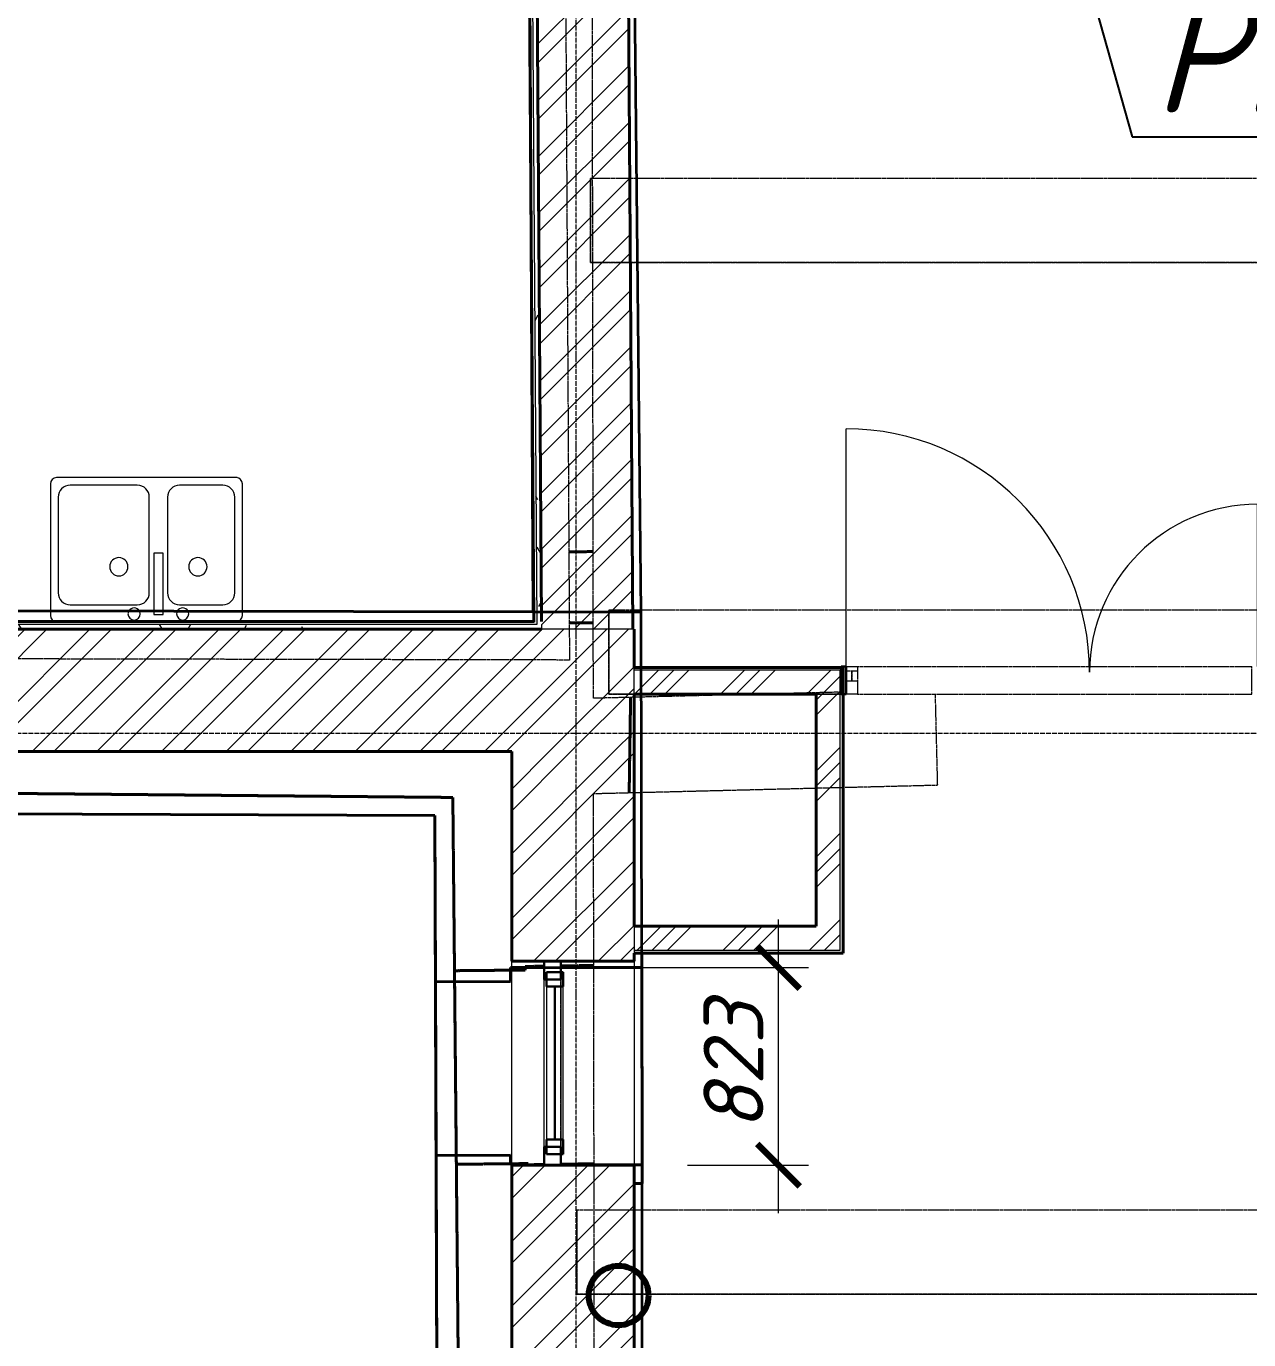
# Model space of a CAD drawing. Header units: millimetres. Extents: x 749182 to 2267578, y 70462 to 311449.
# Drawn here: x 1956488 to 1961583, y 81695 to 87169 of the extents above; entities that cross this region are included whole.
import ezdxf
from ezdxf import colors
from ezdxf.entities.mleader import LeaderData, LeaderLine
from ezdxf.math import Vec2, Vec3

# ---------------------------------------------------------------- set-up
doc = ezdxf.new("R2010")
doc.units = ezdxf.units.MM
for name, pattern in [('ADSK_Линия сетки', [25, 20, -2.5, 0, -2.5]), ('ADSK_Сверху', [4.5, 3, -1.5]), ('осеваяX2', [4, 2.5, -0.5, 0.5, -0.5])]:
    doc.linetypes.add(name, pattern=pattern)
doc.layers.get('Defpoints').update_dxf_attribs({"color": 255})
for name, color, linetype, lineweight in [('_ Окна', 7, 'Continuous', 30), ('Витраж', 7, 'Continuous', 9), ('Двери', 7, 'Continuous', 20), ('Каркас', 7, 'Continuous', 9), ('Окна', 7, 'Continuous', 18), ('Оси', 165, 'осеваяX2', 13), ('Панели витража', 7, 'Continuous', 9), ('Перекрытие', 7, 'Continuous', 18), ('Размер', 7, 'Continuous', 13), ('размеры', 7, 'Continuous', 9), ('Сантехника', 7, 'Continuous', 18), ('Стены', 184, 'Continuous', 40), ('Стены внутренние', 7, 'Continuous', 18), ('Стены наружные', 7, 'Continuous', 18), ('Стены разрез', 7, 'Continuous', 35), ('Стены штриховка', 7, 'Continuous', 18), ('стояки', 7, 'Continuous', 9)]:
    doc.layers.add(name, color=color, linetype=linetype, lineweight=lineweight)
doc.layers.add('планы со стояками отопление_dwg', color=7, linetype='Continuous', lineweight=9, true_color=0x767676)
doc.styles.add('GOST 2.304_new', font='isocpeur.ttf', dxfattribs={"width": 0.9, "oblique": 15})
doc.styles.add('М2', font='isocpeui.ttf')
doc.dimstyles.new('SPDS 1_100', dxfattribs={"dimscale": 100, "dimtxt": 2.5, "dimasz": 1.77, "dimexe": 1.25, "dimexo": 0.625, "dimtad": 1, "dimdec": 0, "dimrnd": 0.001, "dimzin": 9, "dimtxsty": 'М2', "dimblk": 'ARCHTICK', "dimcen": 2.5, "dimdle": 2, "dimclrt": 256, "dimadec": 0, "dimazin": 2, "dimtfac": 0.75, "dimtdec": 0, "dimtmove": 1, "dimatfit": 3, "dimfxl": 0, "dimtolj": 1, "dimlwd": 9, "dimlwe": 9, "dimarcsym": 0})
pattern_1 = [(45, (1958220.23, 75616.62), (-134.704, 134.704), []), (45, (1958310.03, 75616.62), (-134.704, 134.704), [])]
pattern_2 = [(45, (1958220.23, 75616.62), (-179.605, 179.605), []), (45, (1958283.73, 75616.62), (0, 359.21), []), (45, (1958156.73, 75616.62), (0, 359.21), [])]
pattern_3 = [(0, (1958220.23, 75616.62), (406.4, 101.6), [33.528, -271.272, 33.528, -271.272, -1625.6]), (0, (1958220.23, 75616.62), (406.4, 101.6), [-609.6, 33.528, -576.072, 33.528, -271.272, -711.2]), (0, (1958220.23, 75616.62), (406.4, 101.6), [-1524, 33.528, -169.672, 33.528, -474.472]), (120, (1958372.63, 75667.42), (-291.1882, 301.1527), [33.528, -271.272, 33.528, -271.272, -1625.6]), (120, (1958372.63, 75667.42), (-291.1882, 301.1527), [-609.6, 33.528, -576.072, 33.528, -271.272, -711.2]), (120, (1958372.63, 75667.42), (-291.1882, 301.1527), [-1524, 33.528, -169.672, 33.528, -474.472]), (240, (1958423.43, 75870.62), (-115.2118, -402.7527), [33.528, -271.272, 33.528, -271.272, -1625.6]), (240, (1958423.43, 75870.62), (-115.2118, -402.7527), [-609.6, 33.528, -576.072, 33.528, -271.272, -711.2]), (240, (1958423.43, 75870.62), (-115.2118, -402.7527), [-1524, 33.528, -169.672, 33.528, -474.472])]

# ---------------------------------------------------------------- blocks, each defined once
blk = doc.blocks.new('Существующие стены 2 этаж - Существующие стены 2 этаж-699583-01 План 1-го этажа маркировочный')
at = {"layer": 'Стены', "color": 254, "linetype": 'ADSK_Сверху', "true_color": 0xe8c5d7}
for p, q in [((630.1, 9363), (528.7, 9361.5)), ((528.7, 9361.5), (630.1, 9363)), ((630.6, 9065.5), (530.4, 9066.7)), ((530.4, 9066.7), (630.6, 9065.5)), ((530.4, 9066.7), (630.6, 9065.5)), ((630.6, 9065.5), (530.4, 9066.7)), ((780.2, 8358.1), (786.1, 8755.3)), ((786.1, 8755.3), (780.2, 8358.1)), ((-6309.6, 8396), (45.2, 8338.2)), ((45.2, 8338.2), (-6309.6, 8396)), ((45.2, 8338.2), (52.2, 7616)), ((123.9, 113), (45.2, 8338.2)), ((52.2, 7616), (346.5, 7618.8)), ((346.5, 7618.8), (52.2, 7616)), ((52.2, 7616), (59.9, 6809.3)), ((52.2, 7616), (59.9, 6809.3)), ((59.9, 6809.3), (52.2, 7616)), ((346.2, 7633.7), (425.5, 7634.9)), ((425.5, 7634.9), (346.2, 7633.7)), ((346.5, 7618.8), (346.2, 7633.7)), ((346.2, 7633.7), (346.5, 7618.8)), ((495.5, 7635.9), (632.6, 7638)), ((632.6, 7638), (495.5, 7635.9)), ((358.6, 6812.1), (59.9, 6809.3)), ((59.9, 6809.3), (358.6, 6812.1)), ((59.9, 6809.3), (69.6, 5786.7)), ((358.6, 6807.2), (358.6, 6812.1)), ((358.6, 6812.1), (358.6, 6807.2)), ((425.5, 6808.2), (358.6, 6807.2)), ((358.6, 6807.2), (425.5, 6808.2)), ((498.6, 6809.3), (495.5, 6809.3)), ((495.5, 6809.3), (498.6, 6809.3)), ((633.7, 6811.4), (498.6, 6809.3)), ((498.6, 6809.3), (633.7, 6811.4))]:
    blk.add_line(p, q, dxfattribs=at)
blk = doc.blocks.new('Прямоугольный импост - 70х20_56мм-1425354-01 План 1-го этажа маркировочный')
at = {"layer": 'Витраж', "color": 253, "linetype": 'ADSK_Сверху', "true_color": 0xaaaaaa}
for p, q in [((495.5, 2143), (425.5, 2143)), ((425.5, 2067), (425.5, 2143)), ((495.5, 2067), (495.5, 2143)), ((425.5, 1293), (425.5, 1369)), ((495.5, 1293), (495.5, 1369)), ((425.5, 1293), (495.5, 1293))]:
    blk.add_line(p, q, dxfattribs=at)
blk = doc.blocks.new('Прямоугольный импост - 70х20_56мм-1257200-01 План 1-го этажа маркировочный')
at = {"layer": 'Витраж', "color": 253, "linetype": 'ADSK_Сверху', "true_color": 0xaaaaaa}
for p, q in [((-76, 35), (0, 35)), ((0, 35), (0, -35)), ((0, -35), (-76, -35))]:
    blk.add_line(p, q, dxfattribs=at)
blk = doc.blocks.new('Прямоугольный импост - 70х20_56мм-1257201-01 План 1-го этажа маркировочный')
at = {"layer": 'Витраж', "color": 253, "linetype": 'ADSK_Сверху', "true_color": 0xaaaaaa}
for p, q in [((0, 35), (-76, 35)), ((0, -35), (0, 35)), ((-76, -35), (0, -35))]:
    blk.add_line(p, q, dxfattribs=at)
blk = doc.blocks.new('Прямоугольный импост - 70х60мм-1425356-01 План 1-го этажа маркировочный')
at = {"layer": 'Витраж', "color": 253, "linetype": 'ADSK_Сверху', "true_color": 0xaaaaaa}
for p, q in [((495.5, 7579.9), (425.5, 7579.9)), ((425.5, 6881.9), (425.5, 7579.9)), ((495.5, 6881.9), (495.5, 7579.9)), ((425.5, 6881.9), (495.5, 6881.9))]:
    blk.add_line(p, q, dxfattribs=at)
blk = doc.blocks.new('Прямоугольный импост - Зазор 20х116мм-V11-01 План 1-го этажа маркировочный')
at = {"layer": 'Витраж', "color": 253, "linetype": 'ADSK_Сверху', "true_color": 0xaaaaaa}
for p, q in [((0, 76), (-20, 76)), ((0, -40), (0, 76)), ((-20, -40), (0, -40))]:
    blk.add_line(p, q, dxfattribs=at)
blk = doc.blocks.new('Системная панель - ADSK_Cтеклопакет_40мм-1857743-01 План 1-го этажа маркировочный')
at = {"layer": 'Панели витража', "color": 253, "linetype": 'ADSK_Сверху', "true_color": 0xaaaaaa}
blk.add_line((-11.90625, -20), (-11.90625, 20), dxfattribs=at)
blk = doc.blocks.new('Прямоугольный импост - 48х116мм простой-1857039-01 План 1-го этажа маркировочный')
at = {"layer": 'Витраж', "color": 253, "linetype": 'ADSK_Сверху', "true_color": 0xaaaaaa}
for p, q in [((5657.9, 8884.4), (5657.9, 8768.4)), ((5657.9, 8884.4), (7300.9, 8884.4)), ((7300.9, 8768.4), (7300.9, 8884.4)), ((5657.9, 8768.4), (7300.9, 8768.4))]:
    blk.add_line(p, q, dxfattribs=at)
blk = doc.blocks.new('Прямоугольный импост - 48х116мм-1857753-01 План 1-го этажа маркировочный')
at = {"layer": 'Витраж', "color": 253, "linetype": 'ADSK_Сверху', "true_color": 0xaaaaaa}
for p, q in [((24, 76), (-24, 76)), ((-24, 76), (-24, 20)), ((24, 20), (24, 76)), ((-24, 20), (-0.1875, 20)), ((-0.1875, 20), (-0.1875, -20)), ((0.1875, -20), (0.1875, 20)), ((0.1875, 20), (24, 20)), ((-0.1875, -20), (-24, -20)), ((-24, -20), (-24, -40)), ((-24, -40), (24, -40)), ((24, -20), (0.1875, -20)), ((24, -40), (24, -20))]:
    blk.add_line(p, q, dxfattribs=at)
blk = doc.blocks.new('Прямоугольный импост - Зазор 20х116мм-V24-01 План 1-го этажа маркировочный')
at = {"layer": 'Витраж', "color": 253, "linetype": 'ADSK_Сверху', "true_color": 0xaaaaaa}
for p, q in [((1663.9, 8884.4), (1663.9, 8768.4)), ((1663.9, 8884.4), (1683.9, 8884.4)), ((1663.9, 8768.4), (1683.9, 8768.4))]:
    blk.add_line(p, q, dxfattribs=at)
blk = doc.blocks.new('Существующие стены 1 эт - Существующие стены 1 эт-653793-01 План 1-го этажа маркировочный')
at = {"layer": 'Стены'}
for p, q in [((371.3, 10658.7), (366.3, 11532.3)), ((380.1, 9111.3), (371.3, 10658.7)), ((380.1, 9111.3), (371.3, 10658.7)), ((371.3, 10658.7), (380.1, 9111.3)), ((-5585, 9123.2), (380.1, 9111.3)), ((380.1, 9111.3), (383, 9111.2)), ((383, 9111.2), (380.1, 9111.3)), ((380.1, 9111.3), (383, 9111.3)), ((383, 9111.3), (380.1, 9111.3)), ((-29.8, 8263.2), (-6415.7, 8287.6)), ((0, 0), (-29.8, 8263.2)), ((833.8, 6728.7), (832.5, 7689.4)), ((832.5, 7689.4), (833.8, 6728.7)), ((425.1, 7629.1), (285.1, 7628.9)), ((285.1, 7628.9), (285.2, 7571)), ((832.6, 7629.6), (495.5, 7629.2)), ((832.6, 7629.6), (833.7, 6806.7)), ((285.2, 7571), (-27.3, 7569.9)), ((-24.7, 6846.1), (-27.3, 7569.9)), ((-24.7, 6846.1), (286.2, 6847.2)), ((286.2, 6847.2), (286.2, 6805.9)), ((286.2, 6805.9), (425.5, 6806.1)), ((495.5, 6806.2), (833.7, 6806.7)), ((833.8, 6728.7), (800.5, 6728.7)), ((800.5, 6728.7), (833.8, 6728.7))]:
    blk.add_line(p, q, dxfattribs=at)
at = {"layer": 'Стены разрез'}
for p, q in [((350.4, 14320.7), (380.1, 9111.3)), ((830.1, 9110.3), (794.4, 12547.6)), ((830.5, 9110.3), (-5585, 9123.2)), ((380.1, 9111.3), (830.1, 9110.3)), ((832.6, 7629.6), (830.5, 9110.3)), ((-6415.7, 8287.6), (-29.8, 8263.2)), ((-29.8, 8263.2), (-27.3, 7569.9)), ((285.1, 7628.9), (425.1, 7629.1)), ((285.2, 7571), (285.1, 7628.9)), ((425.1, 7629.1), (832.6, 7629.6)), ((-27.3, 7569.9), (285.2, 7571)), ((286.2, 6847.2), (-24.7, 6846.1)), ((-24.7, 6846.1), (-20.8, 5759.5)), ((286.2, 6805.9), (286.2, 6847.2)), ((426.2, 6806.1), (286.2, 6805.9)), ((833.7, 6806.7), (426.2, 6806.1)), ((835.1, 5818.6), (833.7, 6806.7))]:
    blk.add_line(p, q, dxfattribs=at)
blk = doc.blocks.new('Витраж-тент со смещением вовне - 60мм 30 сдвиг-1466941-01 План 1-го этажа маркировочный')
at = {"layer": '_ Окна'}
for p, q in [((-379, 25), (-379, -45)), ((-379, 25), (-319, 25)), ((-379, -45), (-379, 25)), ((-319, 25), (-319, -45)), ((379, 25), (319, 25)), ((319, 25), (319, -45)), ((379, -45), (379, 25)), ((379, -45), (379, 25)), ((-319, -45), (-379, -45)), ((-319, -10), (319, -10)), ((319, -45), (379, -45))]:
    blk.add_line(p, q, dxfattribs=at)
at = {"layer": 'Окна'}
for p, q in [((319, 25), (-319, 25)), ((-319, -45), (319, -45))]:
    blk.add_line(p, q, dxfattribs=at)
blk = doc.blocks.new('Прямоугольный импост - 70х20_56мм-V37-01 План 1-го этажа маркировочный')
at = {"layer": 'Витраж', "lineweight": 30}
for p, q in [((-76, 35), (0, 35)), ((-76, -35), (-76, 35)), ((0, 35), (0, -35)), ((0, -35), (-76, -35))]:
    blk.add_line(p, q, dxfattribs=at)
blk = doc.blocks.new('Прямоугольный импост - 70х20_56мм-V38-01 План 1-го этажа маркировочный')
at = {"layer": 'Витраж', "lineweight": 30}
for p, q in [((0, 35), (-76, 35)), ((-76, 35), (-76, -35)), ((0, -35), (0, 35)), ((-76, -35), (0, -35))]:
    blk.add_line(p, q, dxfattribs=at)
blk = doc.blocks.new('Прямоугольный импост - 70х60мм-V36-01 План 1-го этажа маркировочный')
at = {"layer": 'Витраж'}
for p, q in [((425.5, 1369), (425.5, 2067)), ((495.5, 2067), (495.5, 1369))]:
    blk.add_line(p, q, dxfattribs=at)
blk = doc.blocks.new('Прямоугольный импост - Зазор 20х116мм-1839984-01 План 1-го этажа маркировочный')
at = {"layer": 'Витраж', "lineweight": 30}
for p, q in [((0, 76), (-20, 76)), ((-20, 76), (-20, -40)), ((0, -40), (0, 76)), ((-20, -40), (0, -40))]:
    blk.add_line(p, q, dxfattribs=at)
blk = doc.blocks.new('Дверь-Витраж-Двойная-Витрина - Дв-3-1857484-01 План 1-го этажа маркировочный')
at = {"layer": 'Двери'}
for p, q in [((-857.40625, 40), (-857.40625, 1030.3625)), ((857.40625, 40), (857.40625, 715.55))]:
    blk.add_line(p, q, dxfattribs=at)
for centre, radius, start, end in [((-857.40625, 15.55), 1014.8125, 0, 90), ((857.40625, 15.55), 700, 90, 180)]:
    blk.add_arc(centre, radius, start, end, dxfattribs=at)
blk = doc.blocks.new('Раковина-Двойная-2D - 800 x 600 мм-1933146-01 План 1-го этажа маркировочный')
at = {"layer": 'Сантехника'}
for p, q in [((660.3, 616), (-92.9, 616)), ((-118.3, 590.6), (-118.3, 60)), ((243.6, 584.3), (-36.6, 584.3)), ((599.9, 584.3), (419.8, 584.3)), ((681.7, 58.4), (681.7, 590.6)), ((-86.6, 534.3), (-86.6, 135.8)), ((293.6, 135.8), (293.6, 534.3)), ((369.8, 534.3), (369.8, 135.8)), ((649.9, 135.8), (649.9, 534.3)), ((312.6, 301), (312.6, 59.2)), ((350.7, 301), (312.6, 301)), ((350.7, 59.1), (350.7, 301)), ((-118.3, 60), (-118.3, 41.4)), ((-36.6, 85.8), (243.6, 85.8)), ((312.6, 59.2), (312.6, 46)), ((350.7, 46), (350.7, 59.1)), ((419.8, 85.8), (599.9, 85.8)), ((681.7, 41.4), (681.7, 58.4)), ((312.6, 46), (350.7, 46))]:
    blk.add_line(p, q, dxfattribs=at)
for centre, radius, start, end in [((-92.9, 590.6), 25.4, 90, 180), ((656.3, 590.6), 25.4, 0.0203, 90.0203), ((-36.6, 534.3), 50, 90, 180), ((243.6, 534.3), 50, 360, 90), ((419.8, 534.3), 50, 90, 180), ((599.9, 534.3), 50, 360, 90), ((166.6, 244.4), 38.1, 360, 180), ((496, 244.4), 38.1, 360, 180), ((166.6, 244.4), 38.1, 180, 360), ((496, 244.4), 38.1, 180, 360), ((-36.6, 135.8), 50, 180, 270), ((243.6, 135.8), 50, 270, 0), ((419.8, 135.8), 50, 180, 270), ((599.9, 135.8), 50, 270, 0), ((230.1, 47.7), 25.4, 150.8448, 180), ((230.1, 47.7), 25.4, 28.9477, 150.8448), ((230.1, 47.7), 25.4, 360, 28.9477), ((432.5, 47.7), 25.4, 151.8637, 180), ((432.5, 47.7), 25.4, 27.9271, 151.8637), ((432.5, 47.7), 25.4, 360, 27.9271), ((-92.9, 41.4), 25.4, 180, 270), ((230.1, 47.7), 25.4, 180, 360), ((432.5, 47.7), 25.4, 180, 360), ((656.3, 41.4), 25.4, 270, 0)]:
    blk.add_arc(centre, radius, start, end, dxfattribs=at)
blk = doc.blocks.new('планы со стояками отопление_dwg-1484427-01 План 1-го этажа маркировочный')
at = {"layer": 'стояки', "lineweight": 80}
blk.add_circle((173131.5, 162339.3), 124.3, dxfattribs=at)
blk = doc.blocks.new('_ArchTick')
at = {"color": 0, "linetype": 'ByBlock', "const_width": 0.15}
blk.add_lwpolyline([(-0.5, -0.5), (0.5, 0.5)], dxfattribs=at)
blk = doc.blocks.new('*D2814')
at = {"layer": 'Defpoints', "color": 0, "lineweight": 20, "transparency": 16777216}
for p in [(1958505.3, 83245.5), (1959622.6, 83245.5), (1959180.7, 82422.5)]:
    blk.add_point(p, dxfattribs=at)
at = {"layer": 'размеры', "color": 0, "lineweight": 9, "transparency": 16777216}
for p, q in [((1959622.6, 82222.5), (1959622.6, 83445.5)), ((1958567.8, 83245.5), (1959747.6, 83245.5)), ((1959243.2, 82422.5), (1959747.6, 82422.5))]:
    blk.add_line(p, q, dxfattribs=at)
at = {"layer": 'размеры', "color": 0, "lineweight": 9, "transparency": 16777216, "xscale": 177, "yscale": 177, "zscale": 177}
for p, rotation in [((1959622.6, 83245.5), 90), ((1959622.6, 82422.5), 270)]:
    blk.add_blockref('_ArchTick', p, dxfattribs=dict(at, rotation=rotation))
at = {"layer": 'размеры', "lineweight": 20, "transparency": 16777216, "insert": (1959435.1, 82834), "char_height": 250, "width": 454.106, "attachment_point": 5, "rotation": 90, "style": 'М2'}
blk.add_mtext('\\A1;823', dxfattribs=at)
blk = doc.blocks.new('_DotSmall')
at = {"color": 0, "linetype": 'ByBlock', "lineweight": 35, "const_width": 0.5}
blk.add_lwpolyline([(-0.0625, 0, 1), (0.0625, 0, 1)], format="xyb", close=True, dxfattribs=at)

msp = doc.modelspace()

# ---------------------------------------------------------------- hatches: boundary and pattern name
at = {"layer": 'Стены внутренние', "lineweight": 9}
h = msp.add_hatch(dxfattribs=at)
h.set_pattern_fill('FP_1', color=256, style=0, pattern_type=2)
h.set_pattern_definition([(45, (1958220.23, 75616.62), (-117.8655, 117.8655), []), (45, (1958298.8, 75616.62), (-117.8655, 117.8655), [])])
h.paths.add_polyline_path([(1959015.8651, 84655.8711), (1958979.19, 89940.1858), (1958599.2005, 89937.3502), (1958635.8559, 84655.8711), (1958991.3519, 84655.8711)])
h.paths.add_polyline_path([(1958588.7888, 91437.5124), (1958968.7784, 91440.3349), (1958936.941, 96027.6102), (1958556.9318, 96027.6102), (1958588.7888, 91437.517)])
h = msp.add_hatch(dxfattribs=at)
h.set_pattern_fill('FP_2', color=256, style=0, pattern_type=2)
h.set_pattern_definition(pattern_3)
h.paths.add_polyline_path([(1958615.6064, 84675.8711), (1958635.7171, 84675.8711), (1958635.1653, 84739.8669), (1958615.5236, 87426.4878), (1958596.6268, 87426.4878), (1958615.5374, 84685.8711)])
h.paths.add_polyline_path([(1958596.7096, 87416.4875), (1958596.7096, 87416.4901), (1958600.3654, 87416.4878)])
h = msp.add_hatch(dxfattribs=at)
h.set_pattern_fill('FP_2', color=256, style=0, pattern_type=2)
h.set_pattern_definition(pattern_3)
h.paths.add_polyline_path([(1953177.7153, 84655.8711), (1958635.8559, 84655.8711), (1958635.6338, 84675.8711), (1952589.1837, 84675.8711), (1952589.1837, 84655.8711), (1952721.0667, 84655.8711)])
h = msp.add_hatch(dxfattribs=at)
h.set_pattern_fill('FP_6', color=256, style=0, pattern_type=2)
h.set_pattern_definition(pattern_2)
h.paths.add_polyline_path([(1959052.8066, 84385.0148), (1959780.1384, 84385.0148), (1959780.1384, 84485.0148), (1959020.7245, 84485.0148), (1959020.7245, 84385.0148), (1959051.2053, 84385.0148)])
h = msp.add_hatch(dxfattribs=at)
h.set_pattern_fill('FP_6', color=256, style=0, pattern_type=2)
h.set_pattern_definition(pattern_2)
h.paths.add_polyline_path([(1959880.1384, 83318.0039), (1959880.1384, 84485.0148), (1959780.1384, 84485.0148), (1959780.1384, 83318.0039)])
h = msp.add_hatch(dxfattribs=at)
h.set_pattern_fill('FP_6', color=256, style=0, pattern_type=2)
h.set_pattern_definition(pattern_2)
h.paths.add_polyline_path([(1959267.2387, 83318.0039), (1959780.1384, 83318.0039), (1959780.1384, 83418.0039), (1959020.7245, 83418.0039), (1959020.7245, 83318.0039), (1959088.2136, 83318.0039)])
at = {"layer": 'Стены наружные', "lineweight": 9}
h = msp.add_hatch(dxfattribs=at)
h.set_pattern_fill('FP_3', color=256, angle=45, style=0, pattern_type=2)
h.set_pattern_definition(pattern_1)
h.paths.add_polyline_path([(1958510.7245, 84145.8711), (1959020.7245, 84145.8711), (1959020.7245, 84655.8711), (1952079.1837, 84655.8711), (1952079.1837, 84145.8711), (1958460.6539, 84145.8711)])
h = msp.add_hatch(dxfattribs=at)
h.set_pattern_fill('FP_3', color=256, angle=45, style=0, pattern_type=2)
h.set_pattern_definition(pattern_1)
h.paths.add_polyline_path([(1959020.7245, 75888.6393), (1959020.7245, 76909.6266), (1958510.7245, 76909.6266), (1958510.7245, 75888.6393), (1958862.5844, 75888.6393)])
h.paths.add_polyline_path([(1958851.0049, 77759.6266), (1959020.7245, 77759.6266), (1959020.7245, 78762.5014), (1958510.7245, 78762.5014), (1958510.7245, 77759.6266)])
h.paths.add_polyline_path([(1958851.0049, 79612.5014), (1959020.7245, 79612.5014), (1959020.7245, 80614.5241), (1958510.7245, 80614.5241), (1958510.7245, 79612.5014)])
h.paths.add_polyline_path([(1958851.0049, 81464.5241), (1959020.7245, 81464.5241), (1959020.7245, 82422.513), (1958510.7245, 82422.513), (1958510.7245, 81464.5241)])
h.paths.add_polyline_path([(1958510.7245, 83272.513), (1959020.7245, 83272.513), (1959020.7245, 84145.8711), (1958510.7245, 84145.8711), (1958510.7245, 83433.2844)])

# ---------------------------------------------------------------- linework, layer by layer
at = {"layer": 'Каркас', "color": 253, "linetype": 'ADSK_Сверху', "true_color": 0xb2b2b2}
for p, q in [((1958839.8769, 86185.0148), (1958839.8769, 86535.0148)), ((1966343.7052, 86535.0148), (1958839.8769, 86535.0148)), ((1958839.8769, 86185.0148), (1966343.7052, 86185.0148)), ((1958915.0792, 84385.0148), (1958915.0792, 84735.0148)), ((1966116.852, 84735.0148), (1958915.0792, 84735.0148)), ((1958915.0792, 84385.0148), (1959884.1384, 84385.0148)), ((1958781.852, 81885.0148), (1958781.852, 82235.0148)), ((1965983.6215, 82235.0148), (1958781.852, 82235.0148)), ((1958781.852, 81885.0148), (1965983.6215, 81885.0148))]:
    msp.add_line(p, q, dxfattribs=at)
at = {"layer": 'Каркас', "color": 253, "linetype": 'ADSK_Сверху', "true_color": 0xaaaaaa}
for p, q in [((1958839.8769, 86535.0148), (1958839.8769, 86185.0148)), ((1966343.7052, 86535.0148), (1958839.8769, 86535.0148)), ((1966343.7052, 86185.0148), (1958839.8769, 86185.0148)), ((1958915.0792, 84735.0148), (1958915.0792, 84385.0148)), ((1966116.852, 84735.0148), (1958915.0792, 84735.0148)), ((1959884.1384, 84385.0148), (1958915.0792, 84385.0148)), ((1958781.852, 82235.0148), (1958781.852, 81885.0148)), ((1965983.6215, 82235.0148), (1958781.852, 82235.0148)), ((1965983.6215, 81885.0148), (1958781.852, 81885.0148))]:
    msp.add_line(p, q, dxfattribs=at)
at = {"layer": 'Оси', "linetype": 'ADSK_Линия сетки'}
for p, q in [((1958780.1361, 71313.2448), (1958780.1361, 120038.4712)), ((1947134.001, 84223.407), (2009148.6289, 84223.407))]:
    msp.add_line(p, q, dxfattribs=at)
at = {"layer": 'Перекрытие', "linetype": 'ADSK_Сверху'}
for p, q in [((1958713.8176, 91129.2024), (1958751.5116, 84527.5668)), ((1958851.2289, 84368.0908), (1958845.6802, 88314.1338)), ((1958751.5116, 84527.5668), (1952435.4727, 84540.2681)), ((1959884.1384, 84393.7147), (1958851.2289, 84368.0908)), ((1960286.1929, 84006.654), (1960276.8067, 84385.0148)), ((1958851.7872, 83971.07), (1960286.1929, 84006.654)), ((1958854.2283, 82235.0148), (1958851.7872, 83971.07)), ((1958862.5844, 76292.5154), (1958854.2283, 82235.0148))]:
    msp.add_line(p, q, dxfattribs=at)
at = {"layer": 'Стены внутренние', "lineweight": 40}
for p, q in [((1959015.8651, 84655.8711), (1958991.3519, 88187.8371)), ((1958614.1134, 87788.6348), (1958635.6338, 84687.8711)), ((1958635.5241, 84687.8711), (1958615.9372, 87526.4878)), ((1958584.7093, 87414.4878), (1958603.5233, 84687.8711)), ((1958603.5233, 84687.8711), (1952589.1837, 84687.8711)), ((1959892.1384, 84497.0148), (1959020.7245, 84497.0148)), ((1959892.1384, 83306.0039), (1959892.1384, 84497.0148)), ((1959020.7245, 84385.0148), (1959780.1384, 84385.0148)), ((1959780.1384, 84385.0148), (1959780.1384, 83418.0039)), ((1959780.1384, 83418.0039), (1959020.7245, 83418.0039)), ((1959020.7245, 83306.0039), (1959892.1384, 83306.0039))]:
    msp.add_line(p, q, dxfattribs=at)
at = {"layer": 'Стены наружные', "lineweight": 40}
for p, q in [((1958635.8559, 84655.8711), (1952589.1837, 84655.8711)), ((1959020.7245, 84655.8711), (1959015.8651, 84655.8711)), ((1959020.7245, 84497.0148), (1959020.7245, 84655.8711)), ((1959020.7245, 83418.0039), (1959020.7245, 84385.0148)), ((1952079.1837, 84145.8711), (1958510.7245, 84145.8711)), ((1958510.7245, 84145.8711), (1958510.7245, 83272.513)), ((1958510.7245, 83272.513), (1959020.7245, 83272.513)), ((1959020.7245, 83272.513), (1959020.7245, 83306.0039)), ((1958510.7245, 82422.513), (1958510.7245, 81464.5241)), ((1959020.7245, 82422.513), (1958510.7245, 82422.513)), ((1959020.7245, 81464.5241), (1959020.7245, 82422.513))]:
    msp.add_line(p, q, dxfattribs=at)
at = {"layer": 'Стены наружные'}
for p, q in [((1958510.7245, 82422.519), (1958510.7245, 83272.513)), ((1959020.7245, 83272.513), (1959020.7245, 82423.2362))]:
    msp.add_line(p, q, dxfattribs=at)
at = {"layer": 'Стены штриховка'}
for p, q in [((1958586.7093, 87414.4878), (1958605.5372, 84685.8711)), ((1958596.6268, 87426.4878), (1958615.6064, 84675.8711)), ((1958605.5372, 84685.8711), (1952589.1837, 84685.8711)), ((1958615.6064, 84675.8711), (1952589.1837, 84675.8711)), ((1958635.8559, 84655.8711), (1958635.7171, 84675.8711)), ((1959015.8651, 84655.8711), (1958635.8559, 84655.8711)), ((1959020.7245, 84385.0148), (1959020.7245, 84497.0148)), ((1959892.1384, 84495.0148), (1959020.7245, 84495.0148)), ((1959880.1384, 84485.0148), (1959020.7245, 84485.0148)), ((1959880.1384, 84497.0148), (1959880.1384, 84495.0148)), ((1959880.1384, 83318.0039), (1959880.1384, 84485.0148)), ((1959890.1384, 83306.0039), (1959890.1384, 84497.0148)), ((1959020.7245, 83418.0039), (1959020.7245, 83306.0039)), ((1959020.7245, 83318.0039), (1959880.1384, 83318.0039)), ((1959020.7245, 83308.0039), (1959892.1384, 83308.0039)), ((1959880.1384, 83308.0039), (1959880.1384, 83306.0039))]:
    msp.add_line(p, q, dxfattribs=at)

# ---------------------------------------------------------------- block references
at = {"layer": '_ Окна', "rotation": 89.99999999999993}
msp.add_blockref('Витраж-тент со смещением вовне - 60мм 30 сдвиг-1466941-01 План 1-го этажа маркировочный', (1958680.7245, 82847.513), dxfattribs=at)
at = {"layer": 'Витраж', "color": 253, "linetype": 'ADSK_Сверху', "true_color": 0xaaaaaa}
for name, p, rotation in [('Прямоугольный импост - Зазор 20х116мм-V11-01 План 1-го этажа маркировочный', (1959884.1384, 84461.0148), 180), ('Прямоугольный импост - 70х20_56мм-1257201-01 План 1-го этажа маркировочный', (1958680.7245, 82422.513), 269.9999999999999)]:
    msp.add_blockref(name, p, dxfattribs=dict(at, rotation=rotation))
for name, p in [('Прямоугольный импост - Зазор 20х116мм-V24-01 План 1-го этажа маркировочный', (1958220.2258, 75616.6187)), ('Прямоугольный импост - 48х116мм простой-1857039-01 План 1-го этажа маркировочный', (1954294.2258, 75616.6187)), ('Прямоугольный импост - 70х20_56мм-1425354-01 План 1-го этажа маркировочный', (1958220.2258, 81129.5052)), ('Прямоугольный импост - 70х60мм-1425356-01 План 1-го этажа маркировочный', (1958220.2258, 75616.6187))]:
    msp.add_blockref(name, p, dxfattribs=at)
at = {"layer": 'Витраж'}
for name, p, rotation in [('Прямоугольный импост - Зазор 20х116мм-1839984-01 План 1-го этажа маркировочный', (1959884.1384, 84461.0148), 180), ('Прямоугольный импост - 70х20_56мм-V38-01 План 1-го этажа маркировочный', (1958680.7245, 82422.513), 269.9999999999999)]:
    msp.add_blockref(name, p, dxfattribs=dict(at, rotation=rotation))
at = {"layer": 'Витраж', "color": 253, "linetype": 'ADSK_Сверху', "true_color": 0xaaaaaa, "extrusion": (0, 0, -1)}
for name, p, rotation in [('Прямоугольный импост - 48х116мм-1857753-01 План 1-го этажа маркировочный', (-1959928.1384, 84461.0148), 180), ('Прямоугольный импост - 70х20_56мм-1257200-01 План 1-го этажа маркировочный', (-1958680.7245, 83272.513), 90.00000000000007)]:
    msp.add_blockref(name, p, dxfattribs=dict(at, rotation=rotation))
at = {"layer": 'Витраж', "extrusion": (0, 0, -1), "rotation": 90.00000000000007}
msp.add_blockref('Прямоугольный импост - 70х20_56мм-V37-01 План 1-го этажа маркировочный', (-1958680.7245, 83272.513), dxfattribs=at)
at = {"layer": 'Витраж'}
msp.add_blockref('Прямоугольный импост - 70х60мм-V36-01 План 1-го этажа маркировочный', (1958220.2258, 81129.5052), dxfattribs=at)
at = {"layer": 'Двери'}
msp.add_blockref('Дверь-Витраж-Двойная-Витрина - Дв-3-1857484-01 План 1-го этажа маркировочный', (1960761.5446, 84461.0148), dxfattribs=at)
at = {"layer": 'Панели витража', "color": 253, "linetype": 'ADSK_Сверху', "true_color": 0xaaaaaa}
msp.add_blockref('Системная панель - ADSK_Cтеклопакет_40мм-1857743-01 План 1-го этажа маркировочный', (1959916.0446, 84461.0148), dxfattribs=at)
at = {"layer": 'планы со стояками отопление_dwg', "color": 6, "true_color": 0xff00ff}
msp.add_blockref('планы со стояками отопление_dwg-1484427-01 План 1-го этажа маркировочный', (1785824.7266, -80460.4271), dxfattribs=at)
at = {"layer": 'Сантехника'}
msp.add_blockref('Раковина-Двойная-2D - 800 x 600 мм-1933146-01 План 1-го этажа маркировочный', (1956706.8336, 84671.8711), dxfattribs=at)
at = {"layer": 'Стены', "color": 254, "linetype": 'ADSK_Сверху', "true_color": 0xe8c5d7}
msp.add_blockref('Существующие стены 2 этаж - Существующие стены 2 этаж-699583-01 План 1-го этажа маркировочный', (1958220.2258, 75616.6187), dxfattribs=at)
at = {"layer": 'Стены', "color": 243, "true_color": 0xbb5389}
msp.add_blockref('Существующие стены 1 эт - Существующие стены 1 эт-653793-01 План 1-го этажа маркировочный', (1958220.2258, 75616.6187), dxfattribs=at)

# ---------------------------------------------------------------- dimensions: what is measured, and where the dimension line sits
at = {"layer": 'размеры', "lineweight": 20}
dim = msp.add_linear_dim(base=(1959622.6101, 83245.4762), p1=(1959180.7245, 82422.513), p2=(1958505.2971, 83245.4762), angle=90, dimstyle='SPDS 1_100', dxfattribs=at)
dim.commit()
dim.dimension.update_dxf_attribs({"geometry": '*D2814', "text_midpoint": (1959435.1101, 82833.9946)})

# ---------------------------------------------------------------- leaders
at = {"layer": 'Размер', "color": 210, "ltscale": 20}
ml = msp.add_multileader_mtext('Standard', dxfattribs=at)
ml.set_content('\\A1;РМ-3', color=210, style='GOST 2.304_new')
ml.set_leader_properties()
ml.set_arrow_properties(name='DOTSMALL')
ml.build(insert=Vec2(0, 0))
ml.multileader.update_dxf_attribs({"text_left_attachment_type": 6, "text_right_attachment_type": 6, "dogleg_length": 1, "arrow_head_size": 100})
ctx = ml.context
ctx.base_point, ctx.char_height, ctx.arrow_head_size, ctx.landing_gap_size, ctx.plane_origin = Vec3(1961117.2608, 86708.3329), 500, 100, 0, Vec3(1939048.0433, 229471.2076)
ctx.left_attachment, ctx.right_attachment, ctx.text_align_type = 6, 6, 1
notes = []
notes.append((ctx, [(1, (1, 1, 0), (1961097.2608, 86708.3329), (1, 0), 20, [(0, [(1960618.6731, 88395.7111)], 0, [])])]))
ctx.mtext.insert, ctx.mtext.rotation, ctx.mtext.width, ctx.mtext.alignment, ctx.mtext.flow_direction = Vec3(1961903.7354, 87308.3329), 6.283185307, 1286.674802, 2, 5
for ctx, leaders in notes:
    for number, flags, end, landing, length, lines in leaders:
        leader = LeaderData()
        leader.index, (leader.has_last_leader_line, leader.has_dogleg_vector, leader.attachment_direction) = number, flags
        leader.last_leader_point, leader.dogleg_vector, leader.dogleg_length = Vec3(end), Vec3(landing), length
        for number, points, colour, breaks in lines:
            line = LeaderLine()
            line.index, line.vertices, line.color, line.breaks = number, Vec3.list(points), colors.encode_raw_color(colour), breaks
            leader.lines.append(line)
        ctx.leaders.append(leader)

doc.saveas('drawing.dxf')
